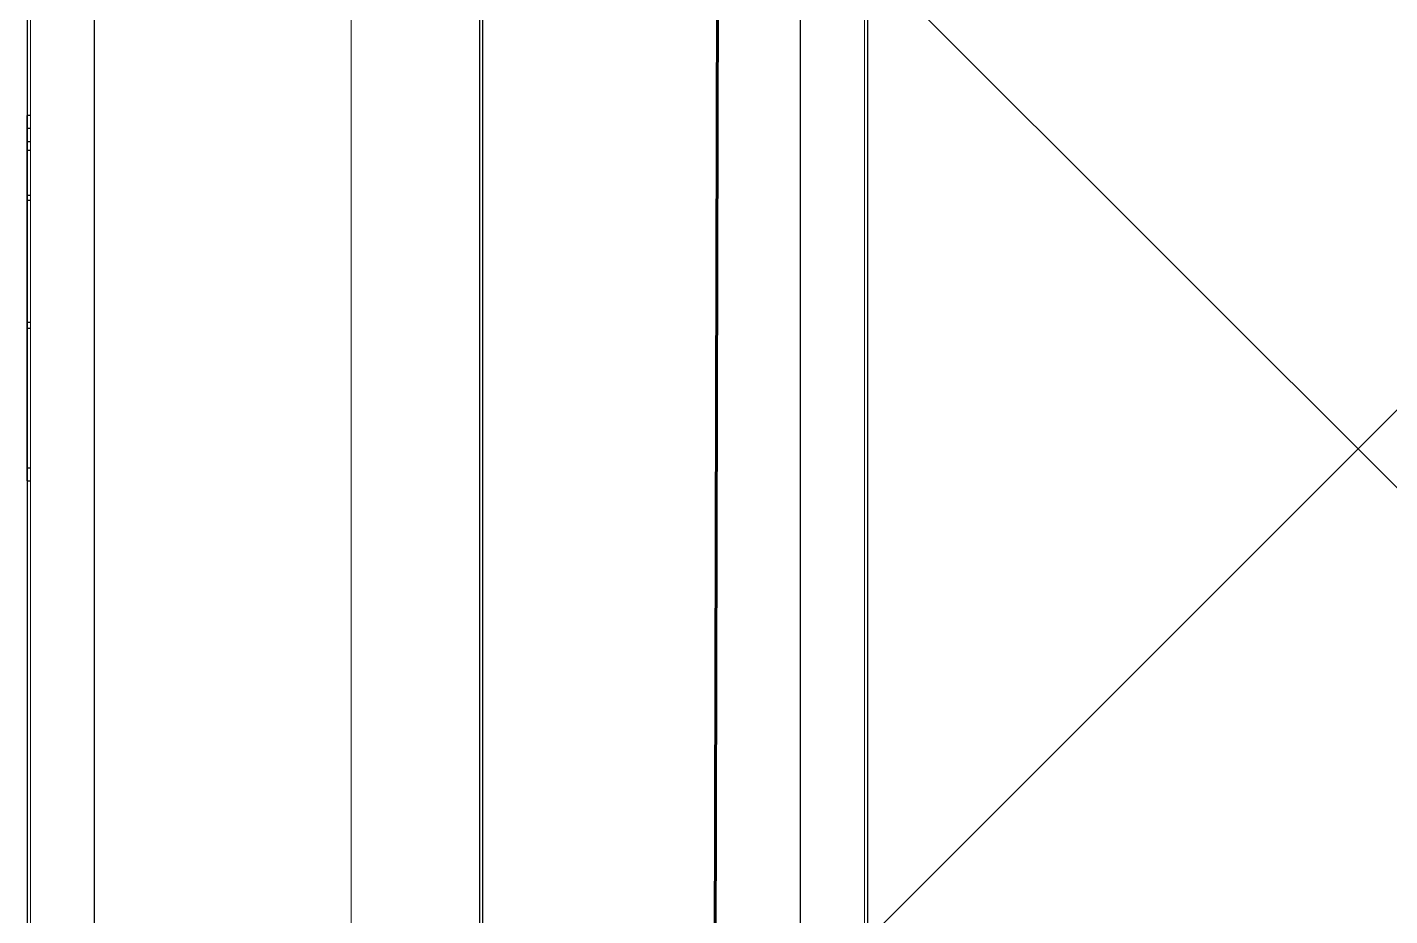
# Model space of a CAD drawing. Header units: millimetres. Extents: x -164500 to 426394, y -23753 to 102118.
# Drawn here: x 107173.7 to 107598.4, y 6765.4 to 7042.3 of the extents above; entities that cross this region are included whole.
import ezdxf

# ---------------------------------------------------------------- set-up
doc = ezdxf.new("R2010")
doc.units = ezdxf.units.MM
for name, color, linetype, lineweight in [('0) шлифовка', 5, 'Continuous', 60), ('1.4) Плинтус ПЛ-4', 6, 'Continuous', 60), ('5.2) Л-1 Линолеум', 100, 'Continuous', 30), ('7.1) НЗ Стяжка на теплый пол', 160, 'Continuous', 30), ('A-FLOR', 7, 'Continuous', 9), ('A-GENM-3', 7, 'Continuous', 5), ('Оси', 7, 'Continuous', 9)]:
    doc.layers.add(name, color=color, linetype=linetype, lineweight=lineweight)
doc.layers.add('2) защита вин плитк', color=6, linetype='Continuous')
doc.layers.add('3.2.1) Нал-ой пол 4 вып', color=3, linetype='Continuous')

# ---------------------------------------------------------------- blocks, each defined once
blk = doc.blocks.new('Рисунок_горы - Рисунок_горы-31934381-Объем проектирования 1 этажа')
at = {"layer": 'A-GENM-3'}
for p, q in [((107109, 10341.4), (107109, 6202.65)), ((107109, 6706.82), (107109, 7038.51))]:
    blk.add_line(p, q, dxfattribs=at)
for points, knots in [([(107109, 7196.69), (107109, 7196.69), (107109, 7135.52), (107109, 7087.74), (107109, 6990.02)], [0.25, 0.25, 0.25, 0.25, 0.25000001, 0.3125, 0.3125, 0.3125, 0.3125]), ([(107109, 7144.19), (107109, 7144.19), (107109, 7161.85), (107109, 7172.3), (107109, 7178.36)], [0.555555556, 0.555555556, 0.555555556, 0.555555556, 0.555555566, 0.564053426, 0.564053426, 0.564053426, 0.564053426]), ([(107109, 7099.67), (107109, 7099.67), (107109, 7119.2), (107109, 7136.03), (107109, 7144.19)], [0.53333333, 0.53333333, 0.53333333, 0.53333333, 0.53333334, 0.55555556, 0.55555556, 0.55555556, 0.55555556]), ([(107109, 7091.57), (107109, 7091.57), (107109, 7092.35), (107109, 7093), (107109, 7093.56)], [0.511111111, 0.511111111, 0.511111111, 0.511111111, 0.511111121, 0.514940334, 0.514940334, 0.514940334, 0.514940334]), ([(107109, 6990.02), (107109, 6990.02), (107109, 6928.5), (107109, 6852.54), (107109, 6803.76)], [0.3125, 0.3125, 0.3125, 0.3125, 0.31250001, 0.375, 0.375, 0.375, 0.375])]:
    blk.add_open_spline(points, degree=3, knots=knots, dxfattribs=at)
for points in [[(107109, 7178.4), (107109, 7178.4), (107109, 7178.41), (107109, 7178.42)], [(107109, 7178.39), (107109, 7178.39), (107109, 7178.39), (107109, 7178.4)], [(107109, 7178.36), (107109, 7178.37), (107109, 7178.38), (107109, 7178.39)], [(107109, 7099.39), (107109, 7099.48), (107109, 7099.58), (107109, 7099.67)], [(107109, 7057.21), (107109, 7066.3), (107109, 7078.14), (107109, 7091.57)], [(107109, 7057.18), (107109, 7057.19), (107109, 7057.2), (107109, 7057.21)], [(107109, 7057.16), (107109, 7057.17), (107109, 7057.17), (107109, 7057.18)], [(107109, 7057.11), (107109, 7057.13), (107109, 7057.14), (107109, 7057.16)], [(107109, 7057.08), (107109, 7057.09), (107109, 7057.1), (107109, 7057.11)], [(107109, 7057.06), (107109, 7057.06), (107109, 7057.07), (107109, 7057.08)], [(107109, 7056.94), (107109, 7056.98), (107109, 7057.02), (107109, 7057.06)], [(107109, 7056.89), (107109, 7056.91), (107109, 7056.93), (107109, 7056.94)], [(107109, 7056.87), (107109, 7056.88), (107109, 7056.89), (107109, 7056.89)], [(107109, 7056.7), (107109, 7056.76), (107109, 7056.81), (107109, 7056.87)], [(107109, 7056.68), (107109, 7056.69), (107109, 7056.69), (107109, 7056.7)], [(107109, 7056.64), (107109, 7056.65), (107109, 7056.67), (107109, 7056.68)], [(107109, 7056.21), (107109, 7056.36), (107109, 7056.5), (107109, 7056.64)], [(107109, 7056.06), (107109, 7056.11), (107109, 7056.16), (107109, 7056.21)], [(107109, 7056.02), (107109, 7056.03), (107109, 7056.04), (107109, 7056.06)], [(107109, 7055.99), (107109, 7056), (107109, 7056.01), (107109, 7056.02)], [(107109, 7055.97), (107109, 7055.97), (107109, 7055.98), (107109, 7055.99)], [(107109, 7055.93), (107109, 7055.94), (107109, 7055.95), (107109, 7055.97)], [(107109, 7055.41), (107109, 7055.58), (107109, 7055.76), (107109, 7055.93)], [(107109, 7055.39), (107109, 7055.39), (107109, 7055.4), (107109, 7055.41)], [(107109, 7055.36), (107109, 7055.37), (107109, 7055.38), (107109, 7055.39)], [(107109, 7055.35), (107109, 7055.36), (107109, 7055.36), (107109, 7055.36)], [(107109, 7055.33), (107109, 7055.34), (107109, 7055.35), (107109, 7055.35)], [(107109, 7055.31), (107109, 7055.32), (107109, 7055.32), (107109, 7055.33)], [(107109, 7055.29), (107109, 7055.29), (107109, 7055.3), (107109, 7055.31)], [(107109, 7055.26), (107109, 7055.27), (107109, 7055.28), (107109, 7055.29)], [(107109, 7055.24), (107109, 7055.25), (107109, 7055.26), (107109, 7055.26)], [(107109, 7055.21), (107109, 7055.22), (107109, 7055.23), (107109, 7055.24)], [(107109, 7055.17), (107109, 7055.18), (107109, 7055.2), (107109, 7055.21)], [(107109, 7055.14), (107109, 7055.15), (107109, 7055.16), (107109, 7055.17)], [(107109, 7055.05), (107109, 7055.08), (107109, 7055.11), (107109, 7055.14)], [(107109, 7054.94), (107109, 7054.97), (107109, 7055.01), (107109, 7055.05)], [(107109, 7054.92), (107109, 7054.93), (107109, 7054.93), (107109, 7054.94)], [(107109, 7054.91), (107109, 7054.92), (107109, 7054.92), (107109, 7054.92)], [(107109, 7054.72), (107109, 7054.78), (107109, 7054.85), (107109, 7054.91)], [(107109, 7054.71), (107109, 7054.71), (107109, 7054.71), (107109, 7054.72)], [(107109, 7054.7), (107109, 7054.7), (107109, 7054.7), (107109, 7054.71)], [(107109, 7054.69), (107109, 7054.69), (107109, 7054.69), (107109, 7054.7)], [(107109, 7054.67), (107109, 7054.68), (107109, 7054.68), (107109, 7054.69)], [(107109, 7054.66), (107109, 7054.67), (107109, 7054.67), (107109, 7054.67)], [(107109, 7054.65), (107109, 7054.66), (107109, 7054.66), (107109, 7054.66)], [(107109, 7054.64), (107109, 7054.65), (107109, 7054.65), (107109, 7054.65)], [(107109, 7054.63), (107109, 7054.63), (107109, 7054.64), (107109, 7054.64)], [(107109, 7054.62), (107109, 7054.62), (107109, 7054.63), (107109, 7054.63)], [(107109, 7054.61), (107109, 7054.61), (107109, 7054.62), (107109, 7054.62)], [(107109, 7054.6), (107109, 7054.6), (107109, 7054.61), (107109, 7054.61)], [(107109, 7054.59), (107109, 7054.59), (107109, 7054.59), (107109, 7054.6)], [(107109, 7054.58), (107109, 7054.58), (107109, 7054.58), (107109, 7054.59)], [(107109, 7053.36), (107109, 7053.76), (107109, 7054.17), (107109, 7054.58)], [(107109, 7053.34), (107109, 7053.35), (107109, 7053.36), (107109, 7053.36)], [(107109, 7053.32), (107109, 7053.33), (107109, 7053.33), (107109, 7053.34)], [(107109, 7053.31), (107109, 7053.31), (107109, 7053.32), (107109, 7053.32)], [(107109, 7053.29), (107109, 7053.3), (107109, 7053.3), (107109, 7053.31)], [(107109, 7053.27), (107109, 7053.28), (107109, 7053.28), (107109, 7053.29)], [(107109, 7053.24), (107109, 7053.25), (107109, 7053.26), (107109, 7053.27)], [(107109, 7053.21), (107109, 7053.22), (107109, 7053.23), (107109, 7053.24)], [(107109, 7053.16), (107109, 7053.18), (107109, 7053.19), (107109, 7053.21)], [(107109, 7053.13), (107109, 7053.14), (107109, 7053.15), (107109, 7053.16)], [(107109, 7053.11), (107109, 7053.12), (107109, 7053.13), (107109, 7053.13)], [(107109, 7053.01), (107109, 7053.04), (107109, 7053.08), (107109, 7053.11)], [(107109, 7052.97), (107109, 7052.98), (107109, 7052.99), (107109, 7053.01)], [(107109, 7052.95), (107109, 7052.95), (107109, 7052.96), (107109, 7052.97)], [(107109, 7052.79), (107109, 7052.84), (107109, 7052.89), (107109, 7052.95)], [(107109, 7052.77), (107109, 7052.78), (107109, 7052.78), (107109, 7052.79)], [(107109, 7052.74), (107109, 7052.75), (107109, 7052.76), (107109, 7052.77)], [(107109, 7052.35), (107109, 7052.48), (107109, 7052.61), (107109, 7052.74)], [(107109, 7052.21), (107109, 7052.26), (107109, 7052.3), (107109, 7052.35)], [(107109, 7052.18), (107109, 7052.19), (107109, 7052.2), (107109, 7052.21)], [(107109, 7052.15), (107109, 7052.16), (107109, 7052.17), (107109, 7052.18)], [(107109, 7052.13), (107109, 7052.14), (107109, 7052.14), (107109, 7052.15)], [(107109, 7052.1), (107109, 7052.11), (107109, 7052.12), (107109, 7052.13)], [(107109, 7051.63), (107109, 7051.78), (107109, 7051.94), (107109, 7052.1)], [(107109, 7051.61), (107109, 7051.61), (107109, 7051.62), (107109, 7051.63)], [(107109, 7051.59), (107109, 7051.6), (107109, 7051.6), (107109, 7051.61)], [(107109, 7051.58), (107109, 7051.58), (107109, 7051.59), (107109, 7051.59)], [(107109, 7051.56), (107109, 7051.57), (107109, 7051.57), (107109, 7051.58)], [(107109, 7051.54), (107109, 7051.55), (107109, 7051.55), (107109, 7051.56)], [(107109, 7051.52), (107109, 7051.53), (107109, 7051.53), (107109, 7051.54)], [(107109, 7051.5), (107109, 7051.51), (107109, 7051.51), (107109, 7051.52)], [(107109, 7051.48), (107109, 7051.49), (107109, 7051.49), (107109, 7051.5)], [(107109, 7051.45), (107109, 7051.46), (107109, 7051.47), (107109, 7051.48)], [(107109, 7051.41), (107109, 7051.42), (107109, 7051.44), (107109, 7051.45)], [(107109, 7051.39), (107109, 7051.4), (107109, 7051.4), (107109, 7051.41)], [(107109, 7051.3), (107109, 7051.33), (107109, 7051.36), (107109, 7051.39)], [(107109, 7051.2), (107109, 7051.24), (107109, 7051.27), (107109, 7051.3)], [(107109, 7051.19), (107109, 7051.2), (107109, 7051.2), (107109, 7051.2)], [(107109, 7051.18), (107109, 7051.19), (107109, 7051.19), (107109, 7051.19)], [(107109, 7051.01), (107109, 7051.07), (107109, 7051.13), (107109, 7051.18)], [(107109, 7051), (107109, 7051), (107109, 7051.01), (107109, 7051.01)], [(107109, 7050.99), (107109, 7050.99), (107109, 7051), (107109, 7051)], [(107109, 7050.98), (107109, 7050.98), (107109, 7050.99), (107109, 7050.99)], [(107109, 7050.97), (107109, 7050.97), (107109, 7050.98), (107109, 7050.98)], [(107109, 7050.96), (107109, 7050.96), (107109, 7050.97), (107109, 7050.97)], [(107109, 7050.95), (107109, 7050.95), (107109, 7050.96), (107109, 7050.96)], [(107109, 7050.94), (107109, 7050.94), (107109, 7050.95), (107109, 7050.95)], [(107109, 7050.93), (107109, 7050.93), (107109, 7050.94), (107109, 7050.94)], [(107109, 7050.92), (107109, 7050.92), (107109, 7050.93), (107109, 7050.93)], [(107109, 7050.91), (107109, 7050.92), (107109, 7050.92), (107109, 7050.92)], [(107109, 7050.9), (107109, 7050.91), (107109, 7050.91), (107109, 7050.91)], [(107109, 7050.89), (107109, 7050.9), (107109, 7050.9), (107109, 7050.9)], [(107109, 7050.88), (107109, 7050.89), (107109, 7050.89), (107109, 7050.89)], [(107109, 7049.8), (107109, 7050.15), (107109, 7050.52), (107109, 7050.88)], [(107109, 7049.78), (107109, 7049.79), (107109, 7049.79), (107109, 7049.8)], [(107109, 7049.76), (107109, 7049.77), (107109, 7049.78), (107109, 7049.78)], [(107109, 7049.75), (107109, 7049.76), (107109, 7049.76), (107109, 7049.76)], [(107109, 7049.74), (107109, 7049.74), (107109, 7049.75), (107109, 7049.75)], [(107109, 7049.72), (107109, 7049.72), (107109, 7049.73), (107109, 7049.74)], [(107109, 7049.69), (107109, 7049.7), (107109, 7049.71), (107109, 7049.72)], [(107109, 7049.66), (107109, 7049.67), (107109, 7049.68), (107109, 7049.69)], [(107109, 7049.62), (107109, 7049.64), (107109, 7049.65), (107109, 7049.66)], [(107109, 7049.6), (107109, 7049.61), (107109, 7049.62), (107109, 7049.62)], [(107109, 7049.58), (107109, 7049.58), (107109, 7049.59), (107109, 7049.6)], [(107109, 7049.49), (107109, 7049.52), (107109, 7049.55), (107109, 7049.58)], [(107109, 7049.45), (107109, 7049.46), (107109, 7049.47), (107109, 7049.49)], [(107109, 7049.43), (107109, 7049.44), (107109, 7049.44), (107109, 7049.45)], [(107109, 7049.29), (107109, 7049.34), (107109, 7049.39), (107109, 7049.43)], [(107109, 7049.28), (107109, 7049.28), (107109, 7049.29), (107109, 7049.29)], [(107109, 7049.25), (107109, 7049.26), (107109, 7049.27), (107109, 7049.28)], [(107109, 7048.9), (107109, 7049.02), (107109, 7049.13), (107109, 7049.25)], [(107109, 7048.78), (107109, 7048.82), (107109, 7048.86), (107109, 7048.9)], [(107109, 7048.75), (107109, 7048.76), (107109, 7048.77), (107109, 7048.78)], [(107109, 7048.73), (107109, 7048.74), (107109, 7048.74), (107109, 7048.75)], [(107109, 7048.71), (107109, 7048.71), (107109, 7048.72), (107109, 7048.73)], [(107109, 7048.68), (107109, 7048.69), (107109, 7048.7), (107109, 7048.71)], [(107109, 7048.27), (107109, 7048.4), (107109, 7048.54), (107109, 7048.68)], [(107109, 7048.25), (107109, 7048.26), (107109, 7048.26), (107109, 7048.27)], [(107109, 7048.23), (107109, 7048.24), (107109, 7048.24), (107109, 7048.25)], [(107109, 7048.22), (107109, 7048.23), (107109, 7048.23), (107109, 7048.23)], [(107109, 7048.21), (107109, 7048.21), (107109, 7048.22), (107109, 7048.22)], [(107109, 7048.19), (107109, 7048.19), (107109, 7048.2), (107109, 7048.21)], [(107109, 7048.17), (107109, 7048.18), (107109, 7048.18), (107109, 7048.19)], [(107109, 7048.15), (107109, 7048.16), (107109, 7048.17), (107109, 7048.17)], [(107109, 7048.14), (107109, 7048.14), (107109, 7048.15), (107109, 7048.15)], [(107109, 7048.11), (107109, 7048.12), (107109, 7048.13), (107109, 7048.14)], [(107109, 7048.08), (107109, 7048.09), (107109, 7048.1), (107109, 7048.11)], [(107109, 7048.06), (107109, 7048.06), (107109, 7048.07), (107109, 7048.08)], [(107109, 7047.98), (107109, 7048.01), (107109, 7048.03), (107109, 7048.06)], [(107109, 7047.9), (107109, 7047.92), (107109, 7047.95), (107109, 7047.98)], [(107109, 7047.89), (107109, 7047.89), (107109, 7047.89), (107109, 7047.9)], [(107109, 7047.88), (107109, 7047.88), (107109, 7047.88), (107109, 7047.89)], [(107109, 7047.72), (107109, 7047.78), (107109, 7047.83), (107109, 7047.88)], [(107109, 7047.72), (107109, 7047.72), (107109, 7047.72), (107109, 7047.72)], [(107109, 7047.71), (107109, 7047.71), (107109, 7047.71), (107109, 7047.72)], [(107109, 7047.7), (107109, 7047.7), (107109, 7047.7), (107109, 7047.71)], [(107109, 7047.69), (107109, 7047.69), (107109, 7047.7), (107109, 7047.7)], [(107109, 7047.68), (107109, 7047.68), (107109, 7047.69), (107109, 7047.69)], [(107109, 7047.67), (107109, 7047.68), (107109, 7047.68), (107109, 7047.68)], [(107109, 7047.67), (107109, 7047.67), (107109, 7047.67), (107109, 7047.67)], [(107109, 7047.66), (107109, 7047.66), (107109, 7047.66), (107109, 7047.67)], [(107109, 7047.65), (107109, 7047.65), (107109, 7047.65), (107109, 7047.66)], [(107109, 7047.64), (107109, 7047.64), (107109, 7047.65), (107109, 7047.65)], [(107109, 7047.63), (107109, 7047.63), (107109, 7047.64), (107109, 7047.64)], [(107109, 7047.62), (107109, 7047.63), (107109, 7047.63), (107109, 7047.63)], [(107109, 7047.61), (107109, 7047.62), (107109, 7047.62), (107109, 7047.62)], [(107109, 7046.67), (107109, 7046.98), (107109, 7047.29), (107109, 7047.61)], [(107109, 7046.66), (107109, 7046.66), (107109, 7046.67), (107109, 7046.67)], [(107109, 7046.64), (107109, 7046.64), (107109, 7046.65), (107109, 7046.66)], [(107109, 7046.63), (107109, 7046.63), (107109, 7046.64), (107109, 7046.64)], [(107109, 7046.62), (107109, 7046.62), (107109, 7046.63), (107109, 7046.63)], [(107109, 7046.6), (107109, 7046.6), (107109, 7046.61), (107109, 7046.62)], [(107109, 7046.58), (107109, 7046.58), (107109, 7046.59), (107109, 7046.6)], [(107109, 7046.55), (107109, 7046.56), (107109, 7046.57), (107109, 7046.58)], [(107109, 7046.52), (107109, 7046.53), (107109, 7046.54), (107109, 7046.55)], [(107109, 7046.5), (107109, 7046.5), (107109, 7046.51), (107109, 7046.52)], [(107109, 7046.48), (107109, 7046.48), (107109, 7046.49), (107109, 7046.5)], [(107109, 7046.4), (107109, 7046.43), (107109, 7046.45), (107109, 7046.48)], [(107109, 7046.37), (107109, 7046.38), (107109, 7046.39), (107109, 7046.4)], [(107109, 7046.35), (107109, 7046.36), (107109, 7046.36), (107109, 7046.37)], [(107109, 7046.23), (107109, 7046.27), (107109, 7046.31), (107109, 7046.35)], [(107109, 7046.22), (107109, 7046.22), (107109, 7046.23), (107109, 7046.23)], [(107109, 7046.19), (107109, 7046.2), (107109, 7046.21), (107109, 7046.22)], [(107109, 7045.9), (107109, 7046), (107109, 7046.09), (107109, 7046.19)], [(107109, 7045.79), (107109, 7045.83), (107109, 7045.86), (107109, 7045.9)], [(107109, 7045.77), (107109, 7045.78), (107109, 7045.78), (107109, 7045.79)], [(107109, 7045.74), (107109, 7045.75), (107109, 7045.76), (107109, 7045.77)], [(107109, 7045.73), (107109, 7045.73), (107109, 7045.74), (107109, 7045.74)], [(107109, 7045.71), (107109, 7045.71), (107109, 7045.72), (107109, 7045.73)], [(107109, 7045.35), (107109, 7045.47), (107109, 7045.59), (107109, 7045.71)], [(107109, 7045.34), (107109, 7045.34), (107109, 7045.35), (107109, 7045.35)], [(107109, 7045.32), (107109, 7045.33), (107109, 7045.33), (107109, 7045.34)], [(107109, 7045.31), (107109, 7045.32), (107109, 7045.32), (107109, 7045.32)], [(107109, 7045.3), (107109, 7045.3), (107109, 7045.31), (107109, 7045.31)], [(107109, 7045.28), (107109, 7045.29), (107109, 7045.29), (107109, 7045.3)], [(107109, 7045.27), (107109, 7045.27), (107109, 7045.28), (107109, 7045.28)], [(107109, 7045.26), (107109, 7045.26), (107109, 7045.26), (107109, 7045.27)], [(107109, 7045.24), (107109, 7045.25), (107109, 7045.25), (107109, 7045.26)], [(107109, 7045.22), (107109, 7045.23), (107109, 7045.23), (107109, 7045.24)], [(107109, 7045.19), (107109, 7045.2), (107109, 7045.21), (107109, 7045.22)], [(107109, 7045.17), (107109, 7045.18), (107109, 7045.18), (107109, 7045.19)], [(107109, 7045.11), (107109, 7045.13), (107109, 7045.15), (107109, 7045.17)], [(107109, 7045.03), (107109, 7045.06), (107109, 7045.08), (107109, 7045.11)], [(107109, 7045.03), (107109, 7045.03), (107109, 7045.03), (107109, 7045.03)], [(107109, 7045.02), (107109, 7045.02), (107109, 7045.02), (107109, 7045.03)], [(107109, 7044.89), (107109, 7044.93), (107109, 7044.98), (107109, 7045.02)], [(107109, 7044.88), (107109, 7044.88), (107109, 7044.89), (107109, 7044.89)], [(107109, 7044.87), (107109, 7044.88), (107109, 7044.88), (107109, 7044.88)], [(107109, 7044.87), (107109, 7044.87), (107109, 7044.87), (107109, 7044.87)], [(107109, 7044.86), (107109, 7044.86), (107109, 7044.86), (107109, 7044.87)], [(107109, 7044.85), (107109, 7044.86), (107109, 7044.86), (107109, 7044.86)], [(107109, 7044.85), (107109, 7044.85), (107109, 7044.85), (107109, 7044.85)], [(107109, 7044.84), (107109, 7044.84), (107109, 7044.84), (107109, 7044.85)], [(107109, 7044.83), (107109, 7044.83), (107109, 7044.84), (107109, 7044.84)], [(107109, 7044.82), (107109, 7044.83), (107109, 7044.83), (107109, 7044.83)], [(107109, 7044.82), (107109, 7044.82), (107109, 7044.82), (107109, 7044.82)], [(107109, 7044.81), (107109, 7044.81), (107109, 7044.81), (107109, 7044.82)], [(107109, 7044.8), (107109, 7044.8), (107109, 7044.81), (107109, 7044.81)], [(107109, 7044.8), (107109, 7044.8), (107109, 7044.8), (107109, 7044.8)], [(107109, 7044), (107109, 7044.26), (107109, 7044.52), (107109, 7044.8)], [(107109, 7043.99), (107109, 7043.99), (107109, 7044), (107109, 7044)], [(107109, 7043.97), (107109, 7043.98), (107109, 7043.98), (107109, 7043.99)], [(107109, 7043.97), (107109, 7043.97), (107109, 7043.97), (107109, 7043.97)], [(107109, 7043.95), (107109, 7043.96), (107109, 7043.96), (107109, 7043.97)], [(107109, 7043.94), (107109, 7043.94), (107109, 7043.95), (107109, 7043.95)], [(107109, 7043.92), (107109, 7043.93), (107109, 7043.93), (107109, 7043.94)], [(107109, 7043.9), (107109, 7043.91), (107109, 7043.91), (107109, 7043.92)], [(107109, 7043.87), (107109, 7043.88), (107109, 7043.89), (107109, 7043.9)], [(107109, 7043.85), (107109, 7043.86), (107109, 7043.87), (107109, 7043.87)], [(107109, 7043.84), (107109, 7043.84), (107109, 7043.85), (107109, 7043.85)], [(107109, 7043.77), (107109, 7043.79), (107109, 7043.82), (107109, 7043.84)], [(107109, 7043.75), (107109, 7043.76), (107109, 7043.76), (107109, 7043.77)], [(107109, 7043.73), (107109, 7043.74), (107109, 7043.74), (107109, 7043.75)], [(107109, 7043.63), (107109, 7043.67), (107109, 7043.7), (107109, 7043.73)], [(107109, 7043.62), (107109, 7043.63), (107109, 7043.63), (107109, 7043.63)], [(107109, 7043.6), (107109, 7043.61), (107109, 7043.61), (107109, 7043.62)], [(107109, 7043.36), (107109, 7043.44), (107109, 7043.52), (107109, 7043.6)], [(107109, 7043.27), (107109, 7043.3), (107109, 7043.33), (107109, 7043.36)], [(107109, 7043.25), (107109, 7043.25), (107109, 7043.26), (107109, 7043.27)], [(107109, 7043.23), (107109, 7043.24), (107109, 7043.24), (107109, 7043.25)], [(107109, 7043.22), (107109, 7043.22), (107109, 7043.22), (107109, 7043.23)], [(107109, 7043.2), (107109, 7043.2), (107109, 7043.21), (107109, 7043.22)], [(107109, 7042.91), (107109, 7043), (107109, 7043.1), (107109, 7043.2)], [(107109, 7042.89), (107109, 7042.9), (107109, 7042.9), (107109, 7042.91)], [(107109, 7042.88), (107109, 7042.89), (107109, 7042.89), (107109, 7042.89)], [(107109, 7042.87), (107109, 7042.88), (107109, 7042.88), (107109, 7042.88)], [(107109, 7042.86), (107109, 7042.87), (107109, 7042.87), (107109, 7042.87)], [(107109, 7042.85), (107109, 7042.85), (107109, 7042.86), (107109, 7042.86)], [(107109, 7042.84), (107109, 7042.84), (107109, 7042.85), (107109, 7042.85)], [(107109, 7042.83), (107109, 7042.83), (107109, 7042.83), (107109, 7042.84)], [(107109, 7042.81), (107109, 7042.82), (107109, 7042.82), (107109, 7042.83)], [(107109, 7042.8), (107109, 7042.8), (107109, 7042.81), (107109, 7042.81)], [(107109, 7042.77), (107109, 7042.78), (107109, 7042.79), (107109, 7042.8)], [(107109, 7042.76), (107109, 7042.76), (107109, 7042.77), (107109, 7042.77)], [(107109, 7042.71), (107109, 7042.72), (107109, 7042.74), (107109, 7042.76)], [(107109, 7042.65), (107109, 7042.67), (107109, 7042.69), (107109, 7042.71)], [(107109, 7042.64), (107109, 7042.64), (107109, 7042.64), (107109, 7042.65)], [(107109, 7042.63), (107109, 7042.64), (107109, 7042.64), (107109, 7042.64)], [(107109, 7042.53), (107109, 7042.56), (107109, 7042.6), (107109, 7042.63)], [(107109, 7042.52), (107109, 7042.52), (107109, 7042.53), (107109, 7042.53)], [(107109, 7042.52), (107109, 7042.52), (107109, 7042.52), (107109, 7042.52)], [(107109, 7042.51), (107109, 7042.51), (107109, 7042.51), (107109, 7042.52)], [(107109, 7042.5), (107109, 7042.51), (107109, 7042.51), (107109, 7042.51)], [(107109, 7042.5), (107109, 7042.5), (107109, 7042.5), (107109, 7042.5)], [(107109, 7042.49), (107109, 7042.49), (107109, 7042.5), (107109, 7042.5)], [(107109, 7042.49), (107109, 7042.49), (107109, 7042.49), (107109, 7042.49)], [(107109, 7042.48), (107109, 7042.48), (107109, 7042.48), (107109, 7042.49)], [(107109, 7042.47), (107109, 7042.48), (107109, 7042.48), (107109, 7042.48)], [(107109, 7042.47), (107109, 7042.47), (107109, 7042.47), (107109, 7042.47)], [(107109, 7042.46), (107109, 7042.47), (107109, 7042.47), (107109, 7042.47)], [(107109, 7042.46), (107109, 7042.46), (107109, 7042.46), (107109, 7042.46)], [(107109, 7042.45), (107109, 7042.45), (107109, 7042.46), (107109, 7042.46)], [(107109, 7041.81), (107109, 7042.02), (107109, 7042.23), (107109, 7042.45)], [(107109, 7041.8), (107109, 7041.81), (107109, 7041.81), (107109, 7041.81)], [(107109, 7041.79), (107109, 7041.79), (107109, 7041.8), (107109, 7041.8)], [(107109, 7041.79), (107109, 7041.79), (107109, 7041.79), (107109, 7041.79)], [(107109, 7041.77), (107109, 7041.78), (107109, 7041.78), (107109, 7041.79)], [(107109, 7041.76), (107109, 7041.77), (107109, 7041.77), (107109, 7041.77)], [(107109, 7041.75), (107109, 7041.75), (107109, 7041.76), (107109, 7041.76)], [(107109, 7041.73), (107109, 7041.74), (107109, 7041.74), (107109, 7041.75)], [(107109, 7041.71), (107109, 7041.72), (107109, 7041.72), (107109, 7041.73)], [(107109, 7041.69), (107109, 7041.7), (107109, 7041.71), (107109, 7041.71)], [(107109, 7041.68), (107109, 7041.69), (107109, 7041.69), (107109, 7041.69)], [(107109, 7041.63), (107109, 7041.65), (107109, 7041.67), (107109, 7041.68)], [(107109, 7041.61), (107109, 7041.62), (107109, 7041.62), (107109, 7041.63)], [(107109, 7041.6), (107109, 7041.6), (107109, 7041.61), (107109, 7041.61)], [(107109, 7041.52), (107109, 7041.55), (107109, 7041.57), (107109, 7041.6)], [(107109, 7041.51), (107109, 7041.52), (107109, 7041.52), (107109, 7041.52)], [(107109, 7041.5), (107109, 7041.5), (107109, 7041.51), (107109, 7041.51)], [(107109, 7041.3), (107109, 7041.37), (107109, 7041.43), (107109, 7041.5)], [(107109, 7041.23), (107109, 7041.26), (107109, 7041.28), (107109, 7041.3)], [(107109, 7041.22), (107109, 7041.22), (107109, 7041.23), (107109, 7041.23)], [(107109, 7041.2), (107109, 7041.21), (107109, 7041.21), (107109, 7041.22)], [(107109, 7041.19), (107109, 7041.2), (107109, 7041.2), (107109, 7041.2)], [(107109, 7041.18), (107109, 7041.18), (107109, 7041.19), (107109, 7041.19)], [(107109, 7040.95), (107109, 7041.03), (107109, 7041.1), (107109, 7041.18)], [(107109, 7040.94), (107109, 7040.95), (107109, 7040.95), (107109, 7040.95)], [(107109, 7040.94), (107109, 7040.94), (107109, 7040.94), (107109, 7040.94)], [(107109, 7040.93), (107109, 7040.93), (107109, 7040.93), (107109, 7040.94)], [(107109, 7040.92), (107109, 7040.92), (107109, 7040.93), (107109, 7040.93)], [(107109, 7040.91), (107109, 7040.92), (107109, 7040.92), (107109, 7040.92)], [(107109, 7040.9), (107109, 7040.91), (107109, 7040.91), (107109, 7040.91)], [(107109, 7040.89), (107109, 7040.9), (107109, 7040.9), (107109, 7040.9)]]:
    blk.add_open_spline(points, degree=3, dxfattribs=at)

msp = doc.modelspace()

# ---------------------------------------------------------------- hatches: boundary and pattern name
at = {"layer": '0) шлифовка', "true_color": 0x2776bb}
h = msp.add_hatch(dxfattribs=at)
h.set_pattern_fill('ANSI31', color=152, scale=222, angle=110)
h.paths.add_polyline_path([(109674.038, 10121.05), (107435.702, 10126.305), (107435.702, 2344.938), (107858.702, 2344.938), (107858.702, 2351.938), (107928.702, 2351.938), (107973.702, 2343.938), (107973.702, 2313.938), (107963.702, 2263.938), (107928.702, 2263.938), (107928.702, 2255.938), (107858.702, 2255.938), (107515.702, 2262.938), (107515.702, 2228.095), (109613.702, 2223.17), (109613.702, 2262.938), (109368.702, 2262.938), (109368.702, 2255.938), (109298.702, 2255.938), (109263.702, 2263.938), (109263.702, 2313.938), (109253.702, 2313.938), (109253.702, 2343.938), (109298.702, 2343.938), (109298.702, 2351.938), (109368.702, 2351.938), (109655.787, 2346.13)])
at = {"layer": '2) защита вин плитк'}
h = msp.add_hatch(dxfattribs=at)
h.set_pattern_fill('ANSI31', color=256, scale=222)
h.paths.add_polyline_path([(109674.038, 10121.05), (107435.702, 10126.305), (107435.702, 2344.938), (107858.702, 2344.938), (107858.702, 2351.938), (107928.702, 2351.938), (107973.702, 2343.938), (107973.702, 2313.938), (107963.702, 2263.938), (107928.702, 2263.938), (107928.702, 2255.938), (107858.702, 2255.938), (107515.702, 2262.938), (107515.702, 2228.095), (109613.702, 2223.17), (109613.702, 2262.938), (109368.702, 2262.938), (109368.702, 2255.938), (109298.702, 2255.938), (109263.702, 2263.938), (109263.702, 2313.938), (109253.702, 2313.938), (109253.702, 2343.938), (109298.702, 2343.938), (109298.702, 2351.938), (109368.702, 2351.938), (109655.787, 2346.13)])
at = {"layer": '3.2.1) Нал-ой пол 4 вып'}
h = msp.add_hatch(dxfattribs=at)
h.set_pattern_fill('ANSI31', color=256, scale=300)
h.paths.add_polyline_path([(109674.038, 10148.887), (107435.702, 10154.141), (107435.702, 2372.774), (107858.702, 2372.774), (107858.702, 2379.774), (107928.702, 2379.774), (107973.702, 2371.774), (107973.702, 2341.774), (107963.702, 2291.774), (107928.702, 2291.774), (107928.702, 2283.774), (107858.702, 2283.774), (107515.702, 2290.774), (107515.702, 2255.932), (109613.702, 2251.007), (109613.702, 2290.774), (109368.702, 2290.774), (109368.702, 2283.774), (109298.702, 2283.774), (109263.702, 2291.774), (109263.702, 2341.774), (109253.702, 2341.774), (109253.702, 2371.774), (109298.702, 2371.774), (109298.702, 2379.774), (109368.702, 2379.774), (109655.787, 2373.966)])
at = {"layer": '5.2) Л-1 Линолеум'}
h = msp.add_hatch(dxfattribs=at)
h.set_pattern_fill('ANSI37', color=256, scale=300)
h.paths.add_polyline_path([(109674.038, 10148.887), (107435.702, 10154.141), (107435.702, 2372.774), (107858.702, 2372.774), (107858.702, 2379.774), (107928.702, 2379.774), (107973.702, 2371.774), (107973.702, 2341.774), (107963.702, 2291.774), (107928.702, 2291.774), (107928.702, 2283.774), (107858.702, 2283.774), (107515.702, 2290.774), (107515.702, 2255.932), (109613.702, 2251.007), (109613.702, 2290.774), (109368.702, 2290.774), (109368.702, 2283.774), (109298.702, 2283.774), (109263.702, 2291.774), (109263.702, 2341.774), (109253.702, 2341.774), (109253.702, 2371.774), (109298.702, 2371.774), (109298.702, 2379.774), (109368.702, 2379.774), (109655.787, 2373.966)])
at = {"layer": '7.1) НЗ Стяжка на теплый пол'}
h = msp.add_hatch(dxfattribs=at)
h.set_pattern_fill('ANSI31', color=256, scale=333)
h.paths.add_polyline_path([(109674.038, 10121.05), (107435.702, 10126.305), (107435.702, 2344.938), (107858.702, 2344.938), (107858.702, 2351.938), (107928.702, 2351.938), (107973.702, 2343.938), (107973.702, 2313.938), (107963.702, 2263.938), (107928.702, 2263.938), (107928.702, 2255.938), (107858.702, 2255.938), (107515.702, 2262.938), (107515.702, 2228.095), (109613.702, 2223.17), (109613.702, 2262.938), (109368.702, 2262.938), (109368.702, 2255.938), (109298.702, 2255.938), (109263.702, 2263.938), (109263.702, 2313.938), (109253.702, 2313.938), (109253.702, 2343.938), (109298.702, 2343.938), (109298.702, 2351.938), (109368.702, 2351.938), (109655.787, 2346.13)])

# ---------------------------------------------------------------- linework, layer by layer
for p, q in [((107194.702, 13.938), (107194.702, 10463.938)), ((107414.702, 2263.938), (107414.702, 10463.938)), ((107314.702, 10253.938), (107314.702, 24.438)), ((107315.702, 24.438), (107315.702, 10253.938)), ((107435.702, 2344.938), (107435.702, 10242.938)), ((107173.702, 7259.392), (107173.702, 7006.678)), ((107174.702, 7014.832), (107173.702, 7014.832)), ((107174.702, 7010.8), (107173.702, 7010.8)), ((107173.702, 7006.678), (107174.702, 7006.678)), ((107173.702, 7003.919), (107173.702, 6584.54)), ((107174.702, 7003.919), (107173.702, 7003.919)), ((107173.702, 6989.983), (107174.702, 6989.983)), ((107173.702, 6988.453), (107174.702, 6988.453)), ((107174.702, 6950.253), (107173.702, 6950.253)), ((107173.702, 6948.486), (107174.702, 6948.486)), ((107173.702, 6904.964), (107174.702, 6904.964)), ((107173.702, 6900.932), (107174.702, 6900.932))]:
    msp.add_line(p, q)
at = {"flags": 128}
msp.add_lwpolyline([(109655.498, 2223.072), (109674.038, 10121.05), (107396.044, 10126.398), (107377.504, 2228.42)], close=True, dxfattribs=at)
for points, knots in [([(107173.702, 6990.852), (107173.702, 7003.067), (107173.702, 7009.686), (107173.702, 7013.611), (107173.702, 7014.832), (107173.702, 7014.832)], [-1.57009871, -1.57009871, -1.57009871, -1.57009871, -1.48401415, -1.3846612, -1.29418273, -1.29418273, -1.29418273, -1.29418273]), ([(107173.702, 7014.83), (107173.702, 7014.825), (107173.702, 7014.721), (107173.702, 7013.395), (107173.702, 7013.395), (107173.702, 6998.128), (107173.702, 6972.512), (107173.702, 6931.455), (107173.702, 6910.476), (107173.702, 6903.77), (107173.702, 6906.342), (107173.702, 6911.306), (107173.702, 6919.221), (107173.702, 6925.696), (107173.702, 6934.059), (107173.702, 6942.817), (107173.702, 6953.086), (107173.702, 6961.954), (107173.702, 6971.124), (107173.702, 6976.88), (107173.702, 6981.959), (107173.702, 6989.983)], [-1.2906744, -1.2906744, -1.2906744, -1.2906744, -1.2810928, -1.204155, -1.1189823, -1.0355598, -0.9174963, -0.818994, -0.7370854, -0.6731638, -0.6148448, -0.5423521, -0.4652963, -0.3863246, -0.3127028, -0.2509793, -0.1873747, -0.1235577, -0.0683443, -0.0289394, 0, 0, 0, 0]), ([(107173.702, 6950.253), (107173.702, 6947.319), (107173.702, 6940.973), (107173.702, 6932.53), (107173.702, 6924.166), (107173.702, 6917.692), (107173.702, 6909.776), (107173.702, 6904.813), (107173.702, 6902.24), (107173.702, 6908.946), (107173.702, 6929.925), (107173.702, 6970.983), (107173.702, 6996.598), (107173.702, 7011.865), (107173.702, 7011.865), (107173.702, 7013.918), (107173.702, 7012.267), (107173.702, 7009.354), (107173.702, 7006.727), (107173.702, 7006.678)], [-1.3755741, -1.3755741, -1.3755741, -1.3755741, -1.3191194, -1.2573959, -1.1837741, -1.1048025, -1.0277466, -0.9552539, -0.8969349, -0.8330133, -0.7511047, -0.6526024, -0.5345389, -0.4511164, -0.3659437, -0.2890059, -0.1854375, -0.0860846, -0.0841998, -0.0841998, -0.0841998, -0.0841998]), ([(107173.702, 7013.303), (107173.702, 7013.303), (107173.702, 7012.081), (107173.702, 7008.156), (107173.702, 7001.537), (107173.702, 6989.323)], [-0.27591598, -0.27591598, -0.27591598, -0.27591598, -0.1854375, -0.08608456, 0, 0, 0, 0]), ([(107173.702, 6988.453), (107173.702, 6980.429), (107173.702, 6975.35), (107173.702, 6969.594), (107173.702, 6960.424), (107173.702, 6951.556), (107173.702, 6941.288), (107173.702, 6932.53), (107173.702, 6924.166), (107173.702, 6917.692), (107173.702, 6909.776), (107173.702, 6904.813), (107173.702, 6902.24), (107173.702, 6908.946), (107173.702, 6929.925), (107173.702, 6970.983), (107173.702, 6996.598), (107173.702, 7011.865), (107173.702, 7011.865), (107173.702, 7013.192), (107173.702, 7013.295), (107173.702, 7013.3)], [-1.5700987, -1.5700987, -1.5700987, -1.5700987, -1.5411593, -1.5017544, -1.446541, -1.382724, -1.3191194, -1.2573959, -1.1837741, -1.1048025, -1.0277466, -0.9552539, -0.8969349, -0.8330133, -0.7511047, -0.6526024, -0.5345389, -0.4511164, -0.3659437, -0.2890059, -0.2794243, -0.2794243, -0.2794243, -0.2794243]), ([(107173.702, 7003.919), (107173.702, 7004.058), (107173.702, 7006.806), (107173.702, 7009.579), (107173.702, 7010.8), (107173.702, 7010.8)], [-1.48909812, -1.48909812, -1.48909812, -1.48909812, -1.48401415, -1.3846612, -1.29418157, -1.29418157, -1.29418157, -1.29418157]), ([(107173.702, 7010.797), (107173.702, 7010.792), (107173.702, 7010.686), (107173.702, 7009.363), (107173.702, 7009.363), (107173.702, 6994.096), (107173.702, 6968.48), (107173.702, 6927.423), (107173.702, 6906.444), (107173.702, 6899.738), (107173.702, 6902.31), (107173.702, 6907.274), (107173.702, 6915.19), (107173.702, 6921.664), (107173.702, 6930.027), (107173.702, 6938.679), (107173.702, 6945.327), (107173.702, 6948.486)], [-1.2902255, -1.2902255, -1.2902255, -1.2902255, -1.2810928, -1.204155, -1.1189823, -1.0355598, -0.9174963, -0.818994, -0.7370854, -0.6731638, -0.6148448, -0.5423521, -0.4652963, -0.3863246, -0.3127028, -0.2509793, -0.1897969, -0.1897969, -0.1897969, -0.1897969])]:
    msp.add_open_spline(points, degree=3, knots=knots)
at = {"layer": '1.4) Плинтус ПЛ-4', "flags": 128}
msp.add_lwpolyline([(107435.702, 10126.305), (107396.044, 10126.398), (107377.504, 2228.42), (108013.702, 2226.926)], dxfattribs=at)
at = {"layer": 'A-FLOR'}
for p, q in [((107174.702, 10243.938), (107174.702, 33.938)), ((107434.702, 2420.938), (107434.702, 10242.938))]:
    msp.add_line(p, q, dxfattribs=at)
at = {"layer": 'Оси'}
msp.add_lwpolyline([(107274.702, 13.938), (107274.702, 2957.679), (107274.702, 16892.225), (107274.702, 21892.225)], dxfattribs=at)

# ---------------------------------------------------------------- block references
msp.add_blockref('Рисунок_горы - Рисунок_горы-31934381-Объем проектирования 1 этажа', (64.702, -136.062))

doc.saveas('drawing.dxf')
